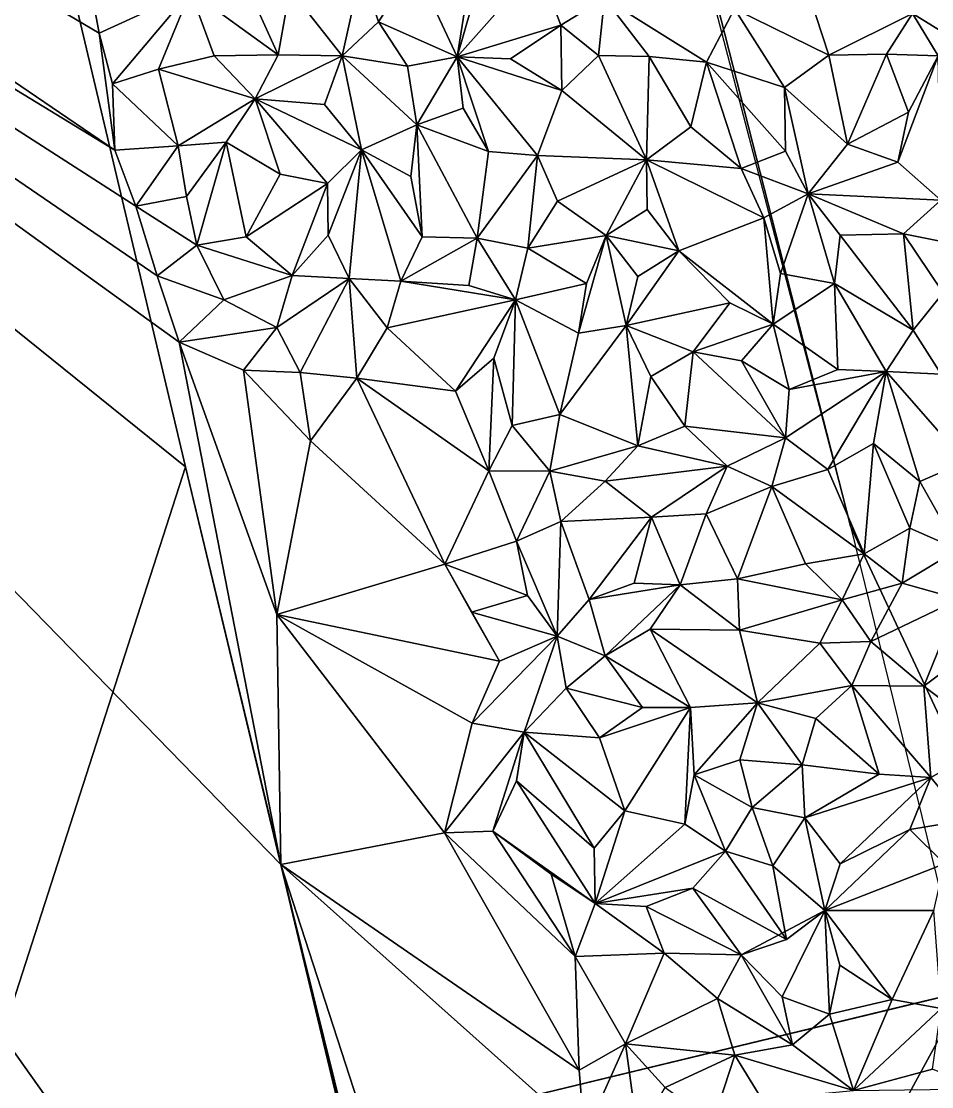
# Model space of a CAD drawing. Header units: metres. Extents: x -113 to 180, y -133 to 86.
# Drawn here: x -56.16 to -50.44, y -108.34 to -101.66 of the extents above; entities that cross this region are included whole.
import ezdxf

# ---------------------------------------------------------------- set-up
doc = ezdxf.new("R2010")
doc.units = ezdxf.units.M
for name, color, linetype, true_color in [('ASFALTO', 7, 'Continuous', 0x4a4b4e), ('EDIFICACION', 7, 'Continuous', 0xd9d4ca), ('TERRENO', 7, 'Continuous', 0x9a9179)]:
    doc.layers.add(name, color=color, linetype=linetype, true_color=true_color)

msp = doc.modelspace()

# ---------------------------------------------------------------- linework, layer by layer
at = {"layer": 'ASFALTO'}
for points in [[(-74.0979, -10.8561, 81.3415), (-53.1404, -66.9089, 80.2157), (-33.6043, -107.7545, 80.5869)], [(-62.5035, -30.9379, 80.492), (-74.0979, -10.8561, 81.3415), (-33.6043, -107.7545, 80.5869)], [(-65.2146, -13.3902, 80.6679), (-63.7816, -19.3873, 80.5999), (-33.6043, -107.7545, 80.5869)], [(-65.2146, -13.3902, 80.6679), (-33.6043, -107.7545, 80.5869), (-44.7201, -63.4721, 79.7034)], [(-63.7816, -19.3873, 80.5999), (-61.1285, -30.5843, 80.3979), (-33.6043, -107.7545, 80.5869)], [(-61.1286, -30.6037, 80.3979), (-61.1297, -30.6075, 80.3979), (-33.6043, -107.7545, 80.5869)], [(-61.1278, -30.5999, 80.3978), (-61.1286, -30.6037, 80.3979), (-33.6043, -107.7545, 80.5869)], [(-61.1285, -30.5843, 80.3979), (-61.1278, -30.5881, 80.3979), (-33.6043, -107.7545, 80.5869)], [(-61.1278, -30.5881, 80.3979), (-61.1274, -30.5921, 80.3978), (-33.6043, -107.7545, 80.5869)], [(-61.1274, -30.596, 80.3978), (-61.1278, -30.5999, 80.3978), (-33.6043, -107.7545, 80.5869)], [(-61.1274, -30.5921, 80.3978), (-61.1274, -30.596, 80.3978), (-33.6043, -107.7545, 80.5869)], [(-61.1577, -30.6328, 80.3996), (-62.4595, -30.9562, 80.4889), (-33.6043, -107.7545, 80.5869)], [(-61.154, -30.6316, 80.3994), (-61.1577, -30.6328, 80.3996), (-33.6043, -107.7545, 80.5869)], [(-61.1503, -30.6301, 80.3991), (-61.154, -30.6316, 80.3994), (-33.6043, -107.7545, 80.5869)], [(-61.1469, -30.6283, 80.3989), (-61.1503, -30.6301, 80.3991), (-33.6043, -107.7545, 80.5869)], [(-61.1436, -30.6261, 80.3987), (-61.1469, -30.6283, 80.3989), (-33.6043, -107.7545, 80.5869)], [(-61.1406, -30.6236, 80.3985), (-61.1436, -30.6261, 80.3987), (-33.6043, -107.7545, 80.5869)], [(-61.1378, -30.6209, 80.3984), (-61.1406, -30.6236, 80.3985), (-33.6043, -107.7545, 80.5869)], [(-61.1353, -30.6178, 80.3982), (-61.1378, -30.6209, 80.3984), (-33.6043, -107.7545, 80.5869)], [(-61.1331, -30.6146, 80.3981), (-61.1353, -30.6178, 80.3982), (-33.6043, -107.7545, 80.5869)], [(-61.1312, -30.6111, 80.398), (-61.1331, -30.6146, 80.3981), (-33.6043, -107.7545, 80.5869)], [(-61.1297, -30.6075, 80.3979), (-61.1312, -30.6111, 80.398), (-33.6043, -107.7545, 80.5869)], [(-62.5013, -30.9412, 80.4919), (-62.5035, -30.9379, 80.492), (-33.6043, -107.7545, 80.5869)], [(-62.4988, -30.9442, 80.4917), (-62.5013, -30.9412, 80.4919), (-33.6043, -107.7545, 80.5869)], [(-62.4961, -30.947, 80.4915), (-62.4988, -30.9442, 80.4917), (-33.6043, -107.7545, 80.5869)], [(-62.493, -30.9495, 80.4913), (-62.4961, -30.947, 80.4915), (-33.6043, -107.7545, 80.5869)], [(-62.4898, -30.9517, 80.491), (-62.493, -30.9495, 80.4913), (-33.6043, -107.7545, 80.5869)], [(-62.4863, -30.9535, 80.4908), (-62.4898, -30.9517, 80.491), (-33.6043, -107.7545, 80.5869)], [(-62.4827, -30.955, 80.4905), (-62.4863, -30.9535, 80.4908), (-33.6043, -107.7545, 80.5869)], [(-62.4789, -30.9562, 80.4902), (-62.4827, -30.955, 80.4905), (-33.6043, -107.7545, 80.5869)], [(-62.4751, -30.9569, 80.49), (-62.4789, -30.9562, 80.4902), (-33.6043, -107.7545, 80.5869)], [(-62.4712, -30.9573, 80.4897), (-62.4751, -30.9569, 80.49), (-33.6043, -107.7545, 80.5869)], [(-62.4673, -30.9573, 80.4894), (-62.4712, -30.9573, 80.4897), (-33.6043, -107.7545, 80.5869)], [(-62.4634, -30.957, 80.4891), (-62.4673, -30.9573, 80.4894), (-33.6043, -107.7545, 80.5869)], [(-62.4595, -30.9562, 80.4889), (-62.4634, -30.957, 80.4891), (-33.6043, -107.7545, 80.5869)], [(-53.1399, -66.9108, 80.2157), (-55.1858, -88.2589, 81.8466), (-40.7014, -125.6608, 80.5869)], [(-53.1404, -66.9089, 80.2157), (-53.1399, -66.9108, 80.2157), (-33.6043, -107.7545, 80.5869)], [(-53.1399, -66.9108, 80.2157), (-40.7014, -125.6608, 80.5869), (-33.6043, -107.7545, 80.5869)], [(-55.1858, -88.2589, 81.8466), (-52.2634, -99.8148, 80.6859), (-50.953, -104.8281, 80.551)], [(-55.1858, -88.2589, 81.8466), (-50.953, -104.8281, 80.551), (-39.3658, -129.6006, 80.5869)], [(-55.1858, -88.2589, 81.8466), (-39.3658, -129.6006, 80.5869), (-40.7014, -125.6608, 80.5869)], [(-50.953, -104.8281, 80.551), (-50.2362, -107.7466, 80.4851), (-39.3658, -129.6006, 80.5869)], [(-50.2362, -107.7466, 80.4851), (-54.5239, -108.7814, 80.7933), (-55.2552, -116.9332, 80.5869)], [(-50.2362, -107.7466, 80.4851), (-55.2552, -116.9332, 80.5869), (-39.3658, -129.6006, 80.5869)], [(-50.2362, -107.7466, 80.4851), (-50.5005, -107.8101, 80.5049), (-54.5239, -108.7814, 80.7933)]]:
    msp.add_3dface(points, dxfattribs=at)
at = {"layer": 'EDIFICACION'}
for points in [[(-55.1252, -104.4557, 87.8837), (-56.0031, -100.7557, 87.9525), (-63.7625, -97.5023, 87.5749)], [(-59.182, -117.0349, 87.5749), (-55.1252, -104.4557, 87.8837), (-63.7625, -97.5023, 87.5749)], [(-56.0031, -100.7557, 80.9525), (-55.1252, -104.4557, 80.8837), (-55.1252, -104.4557, 87.8837)], [(-56.0031, -100.7557, 80.9525), (-55.1252, -104.4557, 87.8837), (-56.0031, -100.7557, 87.9525)], [(-59.182, -117.0349, 87.5749), (-53.5615, -110.9832, 87.6554), (-55.1252, -104.4557, 87.8837)], [(-53.5615, -110.9832, 87.6554), (-54.0816, -108.7942, 87.7334), (-55.1252, -104.4557, 87.8837)], [(-55.1252, -104.4557, 80.8837), (-54.0816, -108.7942, 80.7334), (-54.0816, -108.7942, 87.7334)], [(-55.1252, -104.4557, 80.8837), (-54.0816, -108.7942, 87.7334), (-55.1252, -104.4557, 87.8837)]]:
    msp.add_3dface(points, dxfattribs=at)
at = {"layer": 'TERRENO'}
for points in [[(-55.569, -102.4707, 80.9226), (-63.1408, -97.3168, 81.8), (-63.7615, -97.4722, 81.8919)], [(-55.6685, -101.7365, 80.933), (-63.1408, -97.3168, 81.8), (-55.569, -102.4707, 80.9226)], [(-55.6685, -101.7365, 80.933), (-55.7336, -101.3871, 80.9296), (-63.1408, -97.3168, 81.8)], [(-53.1786, -112.3872, 80.6), (-63.7615, -97.4722, 81.8919), (-52.4451, -115.43, 80.501)], [(-53.1786, -112.3872, 80.6), (-54.5272, -106.951, 80.8), (-63.7615, -97.4722, 81.8919)], [(-54.5272, -106.951, 80.8), (-55.1649, -103.6732, 80.8935), (-63.7615, -97.4722, 81.8919)], [(-55.1649, -103.6732, 80.8935), (-55.3032, -103.2571, 80.8662), (-63.7615, -97.4722, 81.8919)], [(-55.3032, -103.2571, 80.8662), (-55.4384, -102.8221, 80.8905), (-63.7615, -97.4722, 81.8919)], [(-55.4384, -102.8221, 80.8905), (-55.569, -102.4707, 80.9226), (-63.7615, -97.4722, 81.8919)], [(-53.3526, -101.4491, 80.7534), (-53.4207, -101.8846, 80.7786), (-53.1969, -101.1043, 80.743)], [(-53.4207, -101.8846, 80.7786), (-52.9124, -101.3107, 80.709), (-53.1969, -101.1043, 80.743)], [(-55.0943, -101.4734, 80.8757), (-54.5441, -101.872, 80.8852), (-54.8156, -101.2721, 80.86)], [(-54.8156, -101.2721, 80.86), (-54.5441, -101.872, 80.8852), (-54.4714, -101.46, 80.8662)], [(-54.144, -101.8777, 80.8586), (-54.0244, -101.3379, 80.8333), (-54.4714, -101.46, 80.8662)], [(-54.0244, -101.3379, 80.8333), (-54.144, -101.8777, 80.8586), (-53.9153, -101.6639, 80.8345)], [(-54.0244, -101.3379, 80.8333), (-53.9153, -101.6639, 80.8345), (-53.6898, -101.3119, 80.8017)], [(-53.9153, -101.6639, 80.8345), (-53.4207, -101.8846, 80.7786), (-53.6898, -101.3119, 80.8017)], [(-53.4207, -101.8846, 80.7786), (-53.3526, -101.4491, 80.7534), (-53.6898, -101.3119, 80.8017)], [(-53.4207, -101.8846, 80.7786), (-52.7705, -101.6851, 80.7033), (-52.9124, -101.3107, 80.709)], [(-52.7705, -101.6851, 80.7033), (-52.4978, -101.5162, 80.6787), (-52.9124, -101.3107, 80.709)], [(-50.564, -101.6136, 80.5079), (-50.0887, -101.9045, 80.4779), (-50.1042, -101.337, 80.477)], [(-55.0943, -101.4734, 80.8757), (-55.7336, -101.3871, 80.9296), (-55.6685, -101.7365, 80.933)], [(-51.6803, -101.5838, 80.6158), (-51.0899, -101.874, 80.5543), (-51.2505, -101.3811, 80.5942)], [(-51.0899, -101.874, 80.5543), (-50.564, -101.6136, 80.5079), (-51.2505, -101.3811, 80.5942)], [(-55.5834, -102.0542, 80.9137), (-55.0943, -101.4734, 80.8757), (-55.6685, -101.7365, 80.933)], [(-55.0943, -101.4734, 80.8757), (-55.5834, -102.0542, 80.9137), (-55.2961, -101.9626, 80.8996)], [(-55.0943, -101.4734, 80.8757), (-55.2961, -101.9626, 80.8996), (-54.9453, -101.8786, 80.8798)], [(-54.5441, -101.872, 80.8852), (-55.0943, -101.4734, 80.8757), (-54.9453, -101.8786, 80.8798)], [(-54.5441, -101.872, 80.8852), (-54.144, -101.8777, 80.8586), (-54.4714, -101.46, 80.8662)], [(-52.4978, -101.5162, 80.6787), (-52.7705, -101.6851, 80.7033), (-52.5347, -101.8762, 80.6911)], [(-52.2173, -101.8832, 80.6649), (-52.4978, -101.5162, 80.6787), (-52.5347, -101.8762, 80.6911)], [(-51.8566, -101.9177, 80.6334), (-52.4978, -101.5162, 80.6787), (-52.2173, -101.8832, 80.6649)], [(-52.4978, -101.5162, 80.6787), (-51.8566, -101.9177, 80.6334), (-51.6803, -101.5838, 80.6158)], [(-51.6803, -101.5838, 80.6158), (-51.8566, -101.9177, 80.6334), (-51.3679, -102.0759, 80.5857)], [(-51.0899, -101.874, 80.5543), (-51.6803, -101.5838, 80.6158), (-51.3679, -102.0759, 80.5857)], [(-50.564, -101.6136, 80.5079), (-51.0899, -101.874, 80.5543), (-50.7266, -101.8678, 80.5262)], [(-50.4023, -101.8782, 80.4954), (-50.564, -101.6136, 80.5079), (-50.7266, -101.8678, 80.5262)], [(-50.4023, -101.8782, 80.4954), (-50.0887, -101.9045, 80.4779), (-50.564, -101.6136, 80.5079)], [(-53.9153, -101.6639, 80.8345), (-54.144, -101.8777, 80.8586), (-53.7322, -101.9426, 80.8118)], [(-53.4207, -101.8846, 80.7786), (-53.9153, -101.6639, 80.8345), (-53.7322, -101.9426, 80.8118)], [(-52.7705, -101.6851, 80.7033), (-53.4207, -101.8846, 80.7786), (-53.0871, -101.8969, 80.736)], [(-52.7653, -102.095, 80.7099), (-52.7705, -101.6851, 80.7033), (-53.0871, -101.8969, 80.736)], [(-52.7705, -101.6851, 80.7033), (-52.7653, -102.095, 80.7099), (-52.5347, -101.8762, 80.6911)], [(-55.5834, -102.0542, 80.9137), (-55.6685, -101.7365, 80.933), (-55.569, -102.4707, 80.9226)], [(-55.2961, -101.9626, 80.8996), (-54.6883, -102.1487, 80.8732), (-54.9453, -101.8786, 80.8798)], [(-54.6883, -102.1487, 80.8732), (-54.5441, -101.872, 80.8852), (-54.9453, -101.8786, 80.8798)], [(-54.6883, -102.1487, 80.8732), (-54.144, -101.8777, 80.8586), (-54.5441, -101.872, 80.8852)], [(-54.144, -101.8777, 80.8586), (-54.6883, -102.1487, 80.8732), (-54.2532, -102.1839, 80.8676)], [(-54.144, -101.8777, 80.8586), (-54.2532, -102.1839, 80.8676), (-54.0225, -102.4669, 80.835)], [(-54.144, -101.8777, 80.8586), (-53.6735, -102.311, 80.8044), (-53.7322, -101.9426, 80.8118)], [(-54.144, -101.8777, 80.8586), (-54.0225, -102.4669, 80.835), (-53.6735, -102.311, 80.8044)], [(-53.6735, -102.311, 80.8044), (-53.4207, -101.8846, 80.7786), (-53.7322, -101.9426, 80.8118)], [(-53.3833, -102.207, 80.7809), (-53.4207, -101.8846, 80.7786), (-53.6735, -102.311, 80.8044)], [(-53.4207, -101.8846, 80.7786), (-52.7653, -102.095, 80.7099), (-53.0871, -101.8969, 80.736)], [(-52.9167, -102.5024, 80.7152), (-53.4207, -101.8846, 80.7786), (-53.2243, -102.4785, 80.7645)], [(-53.4207, -101.8846, 80.7786), (-52.9167, -102.5024, 80.7152), (-52.7653, -102.095, 80.7099)], [(-53.4207, -101.8846, 80.7786), (-53.3833, -102.207, 80.7809), (-53.2243, -102.4785, 80.7645)], [(-52.7653, -102.095, 80.7099), (-52.2323, -102.5298, 80.6709), (-52.5347, -101.8762, 80.6911)], [(-52.2323, -102.5298, 80.6709), (-52.2173, -101.8832, 80.6649), (-52.5347, -101.8762, 80.6911)], [(-52.2173, -101.8832, 80.6649), (-52.2323, -102.5298, 80.6709), (-51.9541, -102.3228, 80.6525)], [(-51.8566, -101.9177, 80.6334), (-52.2173, -101.8832, 80.6649), (-51.9541, -102.3228, 80.6525)], [(-50.9726, -102.4316, 80.5469), (-51.0899, -101.874, 80.5543), (-51.3679, -102.0759, 80.5857)], [(-51.0899, -101.874, 80.5543), (-50.9726, -102.4316, 80.5469), (-50.7266, -101.8678, 80.5262)], [(-50.9726, -102.4316, 80.5469), (-50.5891, -102.2312, 80.5158), (-50.7266, -101.8678, 80.5262)], [(-50.5891, -102.2312, 80.5158), (-50.4023, -101.8782, 80.4954), (-50.7266, -101.8678, 80.5262)], [(-50.6566, -102.5461, 80.52), (-50.4023, -101.8782, 80.4954), (-50.5891, -102.2312, 80.5158)], [(-50.4023, -101.8782, 80.4954), (-50.6566, -102.5461, 80.52), (-50.3865, -102.7837, 80.4929)], [(-55.2961, -101.9626, 80.8996), (-55.5834, -102.0542, 80.9137), (-55.1725, -102.4417, 80.8867)], [(-54.6883, -102.1487, 80.8732), (-55.2961, -101.9626, 80.8996), (-55.1725, -102.4417, 80.8867)], [(-51.6398, -102.5856, 80.6129), (-51.8566, -101.9177, 80.6334), (-51.9541, -102.3228, 80.6525)], [(-51.8566, -101.9177, 80.6334), (-51.3616, -102.4753, 80.5857), (-51.3679, -102.0759, 80.5857)], [(-51.3616, -102.4753, 80.5857), (-51.8566, -101.9177, 80.6334), (-51.6398, -102.5856, 80.6129)], [(-55.1725, -102.4417, 80.8867), (-55.5834, -102.0542, 80.9137), (-55.569, -102.4707, 80.9226)], [(-52.9167, -102.5024, 80.7152), (-52.2323, -102.5298, 80.6709), (-52.7653, -102.095, 80.7099)], [(-51.2196, -102.7436, 80.5772), (-50.9726, -102.4316, 80.5469), (-51.3679, -102.0759, 80.5857)], [(-51.3616, -102.4753, 80.5857), (-51.2196, -102.7436, 80.5772), (-51.3679, -102.0759, 80.5857)], [(-54.8706, -102.419, 80.8713), (-54.6883, -102.1487, 80.8732), (-55.1725, -102.4417, 80.8867)], [(-54.6883, -102.1487, 80.8732), (-54.8706, -102.419, 80.8713), (-54.5329, -102.6211, 80.8601)], [(-54.2355, -102.6798, 80.8422), (-54.6883, -102.1487, 80.8732), (-54.5329, -102.6211, 80.8601)], [(-54.2532, -102.1839, 80.8676), (-54.6883, -102.1487, 80.8732), (-54.0225, -102.4669, 80.835)], [(-54.0225, -102.4669, 80.835), (-54.6883, -102.1487, 80.8732), (-54.2355, -102.6798, 80.8422)], [(-53.3833, -102.207, 80.7809), (-53.6735, -102.311, 80.8044), (-53.2243, -102.4785, 80.7645)], [(-50.9726, -102.4316, 80.5469), (-50.6566, -102.5461, 80.52), (-50.5891, -102.2312, 80.5158)], [(-53.6735, -102.311, 80.8044), (-54.0225, -102.4669, 80.835), (-53.7112, -102.6358, 80.8141)], [(-53.6735, -102.311, 80.8044), (-53.7112, -102.6358, 80.8141), (-53.6405, -103.0136, 80.8066)], [(-53.6735, -102.311, 80.8044), (-53.2953, -103.0209, 80.7642), (-53.2243, -102.4785, 80.7645)], [(-53.2953, -103.0209, 80.7642), (-53.6735, -102.311, 80.8044), (-53.6405, -103.0136, 80.8066)], [(-52.2323, -102.5298, 80.6709), (-51.6398, -102.5856, 80.6129), (-51.9541, -102.3228, 80.6525)], [(-54.8706, -102.419, 80.8713), (-55.1725, -102.4417, 80.8867), (-55.119, -102.7605, 80.8878)], [(-54.8706, -102.419, 80.8713), (-55.119, -102.7605, 80.8878), (-55.0558, -103.0666, 80.8775)], [(-54.7456, -103.0128, 80.8633), (-54.8706, -102.419, 80.8713), (-55.0558, -103.0666, 80.8775)], [(-54.5329, -102.6211, 80.8601), (-54.8706, -102.419, 80.8713), (-54.7456, -103.0128, 80.8633)], [(-50.9726, -102.4316, 80.5469), (-51.2196, -102.7436, 80.5772), (-50.6566, -102.5461, 80.52)], [(-55.4384, -102.8221, 80.8905), (-55.1725, -102.4417, 80.8867), (-55.569, -102.4707, 80.9226)], [(-55.1725, -102.4417, 80.8867), (-55.4384, -102.8221, 80.8905), (-55.119, -102.7605, 80.8878)], [(-54.0225, -102.4669, 80.835), (-54.2355, -102.6798, 80.8422), (-54.2309, -103.0031, 80.8362)], [(-54.0989, -103.2748, 80.8293), (-54.0225, -102.4669, 80.835), (-54.2309, -103.0031, 80.8362)], [(-54.0225, -102.4669, 80.835), (-54.0989, -103.2748, 80.8293), (-53.7749, -103.2925, 80.8144)], [(-53.7112, -102.6358, 80.8141), (-54.0225, -102.4669, 80.835), (-53.6405, -103.0136, 80.8066)], [(-54.0225, -102.4669, 80.835), (-53.7749, -103.2925, 80.8144), (-53.6405, -103.0136, 80.8066)], [(-53.2953, -103.0209, 80.7642), (-52.9167, -102.5024, 80.7152), (-53.2243, -102.4785, 80.7645)], [(-52.9167, -102.5024, 80.7152), (-53.2953, -103.0209, 80.7642), (-52.9788, -103.0855, 80.7287)], [(-52.9167, -102.5024, 80.7152), (-52.9788, -103.0855, 80.7287), (-52.7923, -102.7896, 80.7016)], [(-52.2323, -102.5298, 80.6709), (-52.9167, -102.5024, 80.7152), (-52.7923, -102.7896, 80.7016)], [(-51.2196, -102.7436, 80.5772), (-51.3616, -102.4753, 80.5857), (-51.6398, -102.5856, 80.6129)], [(-52.4858, -103.0052, 80.6784), (-52.2323, -102.5298, 80.6709), (-52.7923, -102.7896, 80.7016)], [(-52.2323, -102.5298, 80.6709), (-52.4858, -103.0052, 80.6784), (-52.2297, -102.8418, 80.6627)], [(-52.2323, -102.5298, 80.6709), (-52.0299, -103.1004, 80.6458), (-51.497, -102.8945, 80.6021)], [(-52.0299, -103.1004, 80.6458), (-52.2323, -102.5298, 80.6709), (-52.2297, -102.8418, 80.6627)], [(-51.6398, -102.5856, 80.6129), (-52.2323, -102.5298, 80.6709), (-51.497, -102.8945, 80.6021)], [(-50.6566, -102.5461, 80.52), (-51.2196, -102.7436, 80.5772), (-50.3865, -102.7837, 80.4929)], [(-54.2355, -102.6798, 80.8422), (-54.5329, -102.6211, 80.8601), (-54.7456, -103.0128, 80.8633)], [(-51.2196, -102.7436, 80.5772), (-51.6398, -102.5856, 80.6129), (-51.497, -102.8945, 80.6021)], [(-54.4561, -103.256, 80.8557), (-54.2355, -102.6798, 80.8422), (-54.7456, -103.0128, 80.8633)], [(-54.2355, -102.6798, 80.8422), (-54.4561, -103.256, 80.8557), (-54.2309, -103.0031, 80.8362)], [(-55.119, -102.7605, 80.8878), (-55.4384, -102.8221, 80.8905), (-55.0558, -103.0666, 80.8775)], [(-51.3926, -103.2438, 80.5925), (-51.2196, -102.7436, 80.5772), (-51.497, -102.8945, 80.6021)], [(-51.2196, -102.7436, 80.5772), (-51.3926, -103.2438, 80.5925), (-51.053, -103.3051, 80.5546)], [(-51.2196, -102.7436, 80.5772), (-51.053, -103.3051, 80.5546), (-51.0173, -103.0035, 80.5551)], [(-50.6205, -102.994, 80.516), (-51.2196, -102.7436, 80.5772), (-51.0173, -103.0035, 80.5551)], [(-51.2196, -102.7436, 80.5772), (-50.6205, -102.994, 80.516), (-50.3865, -102.7837, 80.4929)], [(-55.4384, -102.8221, 80.8905), (-55.3032, -103.2571, 80.8662), (-55.0558, -103.0666, 80.8775)], [(-52.9788, -103.0855, 80.7287), (-52.4858, -103.0052, 80.6784), (-52.7923, -102.7896, 80.7016)], [(-52.4858, -103.0052, 80.6784), (-52.0299, -103.1004, 80.6458), (-52.2297, -102.8418, 80.6627)], [(-50.3865, -102.7837, 80.4929), (-50.6205, -102.994, 80.516), (-50.2642, -103.0664, 80.4817)], [(-52.0299, -103.1004, 80.6458), (-51.4391, -103.5616, 80.5947), (-51.497, -102.8945, 80.6021)], [(-51.4391, -103.5616, 80.5947), (-51.3926, -103.2438, 80.5925), (-51.497, -102.8945, 80.6021)], [(-54.4561, -103.256, 80.8557), (-54.7456, -103.0128, 80.8633), (-55.0558, -103.0666, 80.8775)], [(-54.4561, -103.256, 80.8557), (-54.0989, -103.2748, 80.8293), (-54.2309, -103.0031, 80.8362)], [(-53.7749, -103.2925, 80.8144), (-53.2953, -103.0209, 80.7642), (-53.6405, -103.0136, 80.8066)], [(-53.2953, -103.0209, 80.7642), (-53.7749, -103.2925, 80.8144), (-53.3492, -103.3188, 80.7619)], [(-53.0559, -103.4076, 80.7257), (-53.2953, -103.0209, 80.7642), (-53.3492, -103.3188, 80.7619)], [(-53.2953, -103.0209, 80.7642), (-53.0559, -103.4076, 80.7257), (-52.9788, -103.0855, 80.7287)], [(-52.6089, -103.3063, 80.6856), (-52.4858, -103.0052, 80.6784), (-52.9788, -103.0855, 80.7287)], [(-52.4858, -103.0052, 80.6784), (-52.6089, -103.3063, 80.6856), (-52.6593, -103.6176, 80.6845)], [(-52.3616, -103.5699, 80.6707), (-52.4858, -103.0052, 80.6784), (-52.6593, -103.6176, 80.6845)], [(-52.0299, -103.1004, 80.6458), (-52.4858, -103.0052, 80.6784), (-52.2875, -103.2612, 80.6617)], [(-52.4858, -103.0052, 80.6784), (-52.3616, -103.5699, 80.6707), (-52.2875, -103.2612, 80.6617)], [(-51.053, -103.3051, 80.5546), (-50.5605, -103.599, 80.5091), (-51.0173, -103.0035, 80.5551)], [(-50.5605, -103.599, 80.5091), (-50.6205, -102.994, 80.516), (-51.0173, -103.0035, 80.5551)], [(-50.6205, -102.994, 80.516), (-50.3724, -103.3643, 80.4966), (-50.2642, -103.0664, 80.4817)], [(-50.6205, -102.994, 80.516), (-50.5605, -103.599, 80.5091), (-50.3724, -103.3643, 80.4966)], [(-55.3032, -103.2571, 80.8662), (-54.8847, -103.4082, 80.8586), (-55.0558, -103.0666, 80.8775)], [(-54.8847, -103.4082, 80.8586), (-54.4561, -103.256, 80.8557), (-55.0558, -103.0666, 80.8775)], [(-53.0559, -103.4076, 80.7257), (-52.6089, -103.3063, 80.6856), (-52.9788, -103.0855, 80.7287)], [(-52.3616, -103.5699, 80.6707), (-52.0299, -103.1004, 80.6458), (-52.2875, -103.2612, 80.6617)], [(-52.0299, -103.1004, 80.6458), (-52.3616, -103.5699, 80.6707), (-51.7108, -103.4268, 80.6182)], [(-51.4391, -103.5616, 80.5947), (-52.0299, -103.1004, 80.6458), (-51.7108, -103.4268, 80.6182)], [(-54.8847, -103.4082, 80.8586), (-55.3032, -103.2571, 80.8662), (-55.1649, -103.6732, 80.8935)], [(-54.5524, -103.5818, 80.8169), (-54.4561, -103.256, 80.8557), (-54.8847, -103.4082, 80.8586)], [(-54.0989, -103.2748, 80.8293), (-54.4561, -103.256, 80.8557), (-54.5524, -103.5818, 80.8169)], [(-54.4073, -103.865, 80.8), (-54.0989, -103.2748, 80.8293), (-54.5524, -103.5818, 80.8169)], [(-54.0989, -103.2748, 80.8293), (-54.4073, -103.865, 80.8), (-54.0504, -103.8991, 80.7711)], [(-53.8615, -103.5832, 80.8027), (-54.0989, -103.2748, 80.8293), (-54.0504, -103.8991, 80.7711)], [(-54.0989, -103.2748, 80.8293), (-53.8615, -103.5832, 80.8027), (-53.7749, -103.2925, 80.8144)], [(-53.8615, -103.5832, 80.8027), (-53.0559, -103.4076, 80.7257), (-53.7749, -103.2925, 80.8144)], [(-53.7749, -103.2925, 80.8144), (-53.0559, -103.4076, 80.7257), (-53.3492, -103.3188, 80.7619)], [(-52.6089, -103.3063, 80.6856), (-53.0559, -103.4076, 80.7257), (-52.6593, -103.6176, 80.6845)], [(-51.3926, -103.2438, 80.5925), (-51.4391, -103.5616, 80.5947), (-51.053, -103.3051, 80.5546)], [(-51.4391, -103.5616, 80.5947), (-51.0319, -103.8463, 80.5533), (-51.053, -103.3051, 80.5546)], [(-50.7294, -103.858, 80.5234), (-50.5605, -103.599, 80.5091), (-51.053, -103.3051, 80.5546)], [(-51.0319, -103.8463, 80.5533), (-50.7294, -103.858, 80.5234), (-51.053, -103.3051, 80.5546)], [(-50.5605, -103.599, 80.5091), (-50.3842, -103.875, 80.4947), (-50.3724, -103.3643, 80.4966)], [(-54.5524, -103.5818, 80.8169), (-54.8847, -103.4082, 80.8586), (-55.1649, -103.6732, 80.8935)], [(-53.0559, -103.4076, 80.7257), (-53.8615, -103.5832, 80.8027), (-53.4319, -103.9822, 80.7332)], [(-53.1921, -103.7741, 80.7291), (-53.0559, -103.4076, 80.7257), (-53.4319, -103.9822, 80.7332)], [(-53.0559, -103.4076, 80.7257), (-53.1921, -103.7741, 80.7291), (-53.0755, -104.1966, 80.7057)], [(-53.0559, -103.4076, 80.7257), (-53.0755, -104.1966, 80.7057), (-52.7762, -104.127, 80.6957)], [(-52.6593, -103.6176, 80.6845), (-53.0559, -103.4076, 80.7257), (-52.7762, -104.127, 80.6957)], [(-52.3616, -103.5699, 80.6707), (-51.9415, -103.7338, 80.6333), (-51.7108, -103.4268, 80.6182)], [(-51.9415, -103.7338, 80.6333), (-51.4391, -103.5616, 80.5947), (-51.7108, -103.4268, 80.6182)], [(-52.3616, -103.5699, 80.6707), (-52.6593, -103.6176, 80.6845), (-52.7762, -104.127, 80.6957)], [(-52.3616, -103.5699, 80.6707), (-52.7762, -104.127, 80.6957), (-52.2875, -104.325, 80.6432)], [(-52.3616, -103.5699, 80.6707), (-52.2064, -103.8898, 80.6538), (-51.9415, -103.7338, 80.6333)], [(-52.2064, -103.8898, 80.6538), (-52.3616, -103.5699, 80.6707), (-52.2875, -104.325, 80.6432)], [(-51.638, -103.7918, 80.6076), (-51.4391, -103.5616, 80.5947), (-51.9415, -103.7338, 80.6333)], [(-51.4391, -103.5616, 80.5947), (-51.638, -103.7918, 80.6076), (-51.3378, -103.9703, 80.5795)], [(-51.0319, -103.8463, 80.5533), (-51.4391, -103.5616, 80.5947), (-51.3378, -103.9703, 80.5795)], [(-54.7616, -103.8496, 80.8305), (-54.5524, -103.5818, 80.8169), (-55.1649, -103.6732, 80.8935)], [(-54.4073, -103.865, 80.8), (-54.5524, -103.5818, 80.8169), (-54.7616, -103.8496, 80.8305)], [(-53.8615, -103.5832, 80.8027), (-54.0504, -103.8991, 80.7711), (-53.4319, -103.9822, 80.7332)], [(-50.5605, -103.599, 80.5091), (-50.7294, -103.858, 80.5234), (-50.3842, -103.875, 80.4947)], [(-54.5523, -105.3813, 80.8), (-55.1649, -103.6732, 80.8935), (-54.5272, -106.951, 80.8)], [(-54.5523, -105.3813, 80.8), (-54.7616, -103.8496, 80.8305), (-55.1649, -103.6732, 80.8935)], [(-53.1921, -103.7741, 80.7291), (-53.4319, -103.9822, 80.7332), (-53.2237, -104.4812, 80.6989)], [(-53.0755, -104.1966, 80.7057), (-53.1921, -103.7741, 80.7291), (-53.2237, -104.4812, 80.6989)], [(-51.9415, -103.7338, 80.6333), (-52.2064, -103.8898, 80.6538), (-51.9937, -104.2007, 80.6293)], [(-51.3611, -104.2733, 80.5775), (-51.9415, -103.7338, 80.6333), (-51.9937, -104.2007, 80.6293)], [(-51.3611, -104.2733, 80.5775), (-51.638, -103.7918, 80.6076), (-51.9415, -103.7338, 80.6333)], [(-51.638, -103.7918, 80.6076), (-51.3611, -104.2733, 80.5775), (-51.3378, -103.9703, 80.5795)], [(-54.4073, -103.865, 80.8), (-54.7616, -103.8496, 80.8305), (-54.3413, -104.2935, 80.7666)], [(-54.3413, -104.2935, 80.7666), (-54.7616, -103.8496, 80.8305), (-54.5523, -105.3813, 80.8)], [(-54.0504, -103.8991, 80.7711), (-54.4073, -103.865, 80.8), (-54.3413, -104.2935, 80.7666)], [(-54.0504, -103.8991, 80.7711), (-54.3413, -104.2935, 80.7666), (-53.4993, -105.0658, 80.6897)], [(-54.0504, -103.8991, 80.7711), (-53.4993, -105.0658, 80.6897), (-53.2237, -104.4812, 80.6989)], [(-53.4319, -103.9822, 80.7332), (-54.0504, -103.8991, 80.7711), (-53.2237, -104.4812, 80.6989)], [(-51.9937, -104.2007, 80.6293), (-52.2064, -103.8898, 80.6538), (-52.2875, -104.325, 80.6432)], [(-50.7294, -103.858, 80.5234), (-51.3611, -104.2733, 80.5775), (-51.0956, -104.4738, 80.5526)], [(-51.3611, -104.2733, 80.5775), (-50.7294, -103.858, 80.5234), (-51.3378, -103.9703, 80.5795)], [(-50.7294, -103.858, 80.5234), (-51.0319, -103.8463, 80.5533), (-51.3378, -103.9703, 80.5795)], [(-50.8096, -104.3089, 80.5342), (-50.7294, -103.858, 80.5234), (-51.0956, -104.4738, 80.5526)], [(-50.7294, -103.858, 80.5234), (-50.8096, -104.3089, 80.5342), (-50.518, -104.5472, 80.5065)], [(-50.3842, -103.875, 80.4947), (-50.7294, -103.858, 80.5234), (-50.233, -104.424, 80.4888)], [(-50.7294, -103.858, 80.5234), (-50.518, -104.5472, 80.5065), (-50.233, -104.424, 80.4888)], [(-53.0755, -104.1966, 80.7057), (-52.8401, -104.4829, 80.6772), (-52.7762, -104.127, 80.6957)], [(-52.7762, -104.127, 80.6957), (-52.8401, -104.4829, 80.6772), (-52.2875, -104.325, 80.6432)], [(-52.8401, -104.4829, 80.6772), (-53.0755, -104.1966, 80.7057), (-53.2237, -104.4812, 80.6989)], [(-51.7269, -104.4511, 80.6016), (-51.9937, -104.2007, 80.6293), (-52.2875, -104.325, 80.6432)], [(-51.7269, -104.4511, 80.6016), (-51.3611, -104.2733, 80.5775), (-51.9937, -104.2007, 80.6293)], [(-53.4993, -105.0658, 80.6897), (-54.3413, -104.2935, 80.7666), (-54.5523, -105.3813, 80.8)], [(-51.4467, -104.5794, 80.5735), (-51.3611, -104.2733, 80.5775), (-51.7269, -104.4511, 80.6016)], [(-51.3611, -104.2733, 80.5775), (-51.4467, -104.5794, 80.5735), (-51.0956, -104.4738, 80.5526)], [(-50.8096, -104.3089, 80.5342), (-51.0956, -104.4738, 80.5526), (-50.8669, -105.0023, 80.5313)], [(-50.8096, -104.3089, 80.5342), (-50.8669, -105.0023, 80.5313), (-50.5806, -104.841, 80.5112)], [(-50.518, -104.5472, 80.5065), (-50.8096, -104.3089, 80.5342), (-50.5806, -104.841, 80.5112)], [(-52.8401, -104.4829, 80.6772), (-52.4926, -104.5451, 80.6572), (-52.2875, -104.325, 80.6432)], [(-52.4926, -104.5451, 80.6572), (-51.7269, -104.4511, 80.6016), (-52.2875, -104.325, 80.6432)], [(-50.518, -104.5472, 80.5065), (-50.2775, -104.9753, 80.4912), (-50.233, -104.424, 80.4888)], [(-53.4993, -105.0658, 80.6897), (-53.0485, -104.9216, 80.6769), (-53.2237, -104.4812, 80.6989)], [(-53.0485, -104.9216, 80.6769), (-52.8401, -104.4829, 80.6772), (-53.2237, -104.4812, 80.6989)], [(-52.8401, -104.4829, 80.6772), (-53.0485, -104.9216, 80.6769), (-52.7716, -104.7984, 80.6666)], [(-52.4926, -104.5451, 80.6572), (-52.8401, -104.4829, 80.6772), (-52.7716, -104.7984, 80.6666)], [(-52.2011, -104.7722, 80.621), (-51.7269, -104.4511, 80.6016), (-52.4926, -104.5451, 80.6572)], [(-51.7269, -104.4511, 80.6016), (-52.2011, -104.7722, 80.621), (-51.8586, -104.7519, 80.5994)], [(-51.4467, -104.5794, 80.5735), (-51.7269, -104.4511, 80.6016), (-51.8586, -104.7519, 80.5994)], [(-51.0956, -104.4738, 80.5526), (-51.4467, -104.5794, 80.5735), (-50.8669, -105.0023, 80.5313)], [(-52.2011, -104.7722, 80.621), (-52.4926, -104.5451, 80.6572), (-52.7716, -104.7984, 80.6666)], [(-51.662, -105.1595, 80.5771), (-51.4467, -104.5794, 80.5735), (-51.8586, -104.7519, 80.5994)], [(-51.4467, -104.5794, 80.5735), (-51.662, -105.1595, 80.5771), (-51.2351, -105.0642, 80.5509)], [(-50.8669, -105.0023, 80.5313), (-51.4467, -104.5794, 80.5735), (-51.2351, -105.0642, 80.5509)], [(-50.2775, -104.9753, 80.4912), (-50.518, -104.5472, 80.5065), (-50.5806, -104.841, 80.5112)], [(-52.5927, -105.2876, 80.6484), (-52.2011, -104.7722, 80.621), (-52.7716, -104.7984, 80.6666)], [(-52.311, -105.1855, 80.6261), (-52.2011, -104.7722, 80.621), (-52.5927, -105.2876, 80.6484)], [(-52.0214, -105.1956, 80.6), (-52.2011, -104.7722, 80.621), (-52.311, -105.1855, 80.6261)], [(-52.2011, -104.7722, 80.621), (-52.0214, -105.1956, 80.6), (-51.8586, -104.7519, 80.5994)], [(-52.0214, -105.1956, 80.6), (-51.662, -105.1595, 80.5771), (-51.8586, -104.7519, 80.5994)], [(-53.0485, -104.9216, 80.6769), (-52.7932, -105.5185, 80.6584), (-52.7716, -104.7984, 80.6666)], [(-52.7932, -105.5185, 80.6584), (-52.5927, -105.2876, 80.6484), (-52.7716, -104.7984, 80.6666)], [(-50.5806, -104.841, 80.5112), (-50.8669, -105.0023, 80.5313), (-50.6281, -105.1861, 80.5113)], [(-50.2775, -104.9753, 80.4912), (-50.5806, -104.841, 80.5112), (-50.6281, -105.1861, 80.5113)], [(-52.9811, -105.2633, 80.6674), (-53.0485, -104.9216, 80.6769), (-53.4993, -105.0658, 80.6897)], [(-52.9811, -105.2633, 80.6674), (-52.7932, -105.5185, 80.6584), (-53.0485, -104.9216, 80.6769)], [(-50.2723, -105.2865, 80.4879), (-50.2775, -104.9753, 80.4912), (-50.6281, -105.1861, 80.5113)], [(-51.0047, -105.2894, 80.5383), (-50.8669, -105.0023, 80.5313), (-51.2351, -105.0642, 80.5509)], [(-50.8669, -105.0023, 80.5313), (-51.0047, -105.2894, 80.5383), (-50.6281, -105.1861, 80.5113)], [(-53.1554, -105.675, 80.6652), (-53.4993, -105.0658, 80.6897), (-54.5523, -105.3813, 80.8)], [(-52.9811, -105.2633, 80.6674), (-53.4993, -105.0658, 80.6897), (-53.3305, -105.3681, 80.6779)], [(-53.4993, -105.0658, 80.6897), (-53.1554, -105.675, 80.6652), (-53.3305, -105.3681, 80.6779)], [(-51.662, -105.1595, 80.5771), (-51.0047, -105.2894, 80.5383), (-51.2351, -105.0642, 80.5509)], [(-51.662, -105.1595, 80.5771), (-52.0214, -105.1956, 80.6), (-51.6503, -105.4814, 80.5771)], [(-51.0047, -105.2894, 80.5383), (-51.662, -105.1595, 80.5771), (-51.6503, -105.4814, 80.5771)], [(-52.0214, -105.1956, 80.6), (-52.311, -105.1855, 80.6261), (-52.5927, -105.2876, 80.6484)], [(-52.4937, -105.6414, 80.6398), (-52.0214, -105.1956, 80.6), (-52.5927, -105.2876, 80.6484)], [(-52.0214, -105.1956, 80.6), (-52.4937, -105.6414, 80.6398), (-52.2102, -105.4742, 80.6195)], [(-51.6503, -105.4814, 80.5771), (-52.0214, -105.1956, 80.6), (-52.2102, -105.4742, 80.6195)], [(-51.0047, -105.2894, 80.5383), (-50.8247, -105.5526, 80.5269), (-50.6281, -105.1861, 80.5113)], [(-50.8247, -105.5526, 80.5269), (-50.2723, -105.2865, 80.4879), (-50.6281, -105.1861, 80.5113)], [(-52.7932, -105.5185, 80.6584), (-52.9811, -105.2633, 80.6674), (-53.3305, -105.3681, 80.6779)], [(-52.7932, -105.5185, 80.6584), (-52.4937, -105.6414, 80.6398), (-52.5927, -105.2876, 80.6484)], [(-51.145, -105.5627, 80.5494), (-51.0047, -105.2894, 80.5383), (-51.6503, -105.4814, 80.5771)], [(-50.8247, -105.5526, 80.5269), (-51.0047, -105.2894, 80.5383), (-51.145, -105.5627, 80.5494)], [(-50.2723, -105.2865, 80.4879), (-50.8247, -105.5526, 80.5269), (-50.4936, -105.8311, 80.4959)], [(-50.2397, -105.6411, 80.4827), (-50.2723, -105.2865, 80.4879), (-50.4936, -105.8311, 80.4959)], [(-54.5523, -105.3813, 80.8), (-53.5, -106.7511, 80.66), (-53.3273, -106.0642, 80.6482)], [(-53.5, -106.7511, 80.66), (-54.5523, -105.3813, 80.8), (-54.5272, -106.951, 80.8)], [(-53.1554, -105.675, 80.6652), (-54.5523, -105.3813, 80.8), (-53.3273, -106.0642, 80.6482)], [(-53.1554, -105.675, 80.6652), (-52.7932, -105.5185, 80.6584), (-53.3305, -105.3681, 80.6779)], [(-52.4937, -105.6414, 80.6398), (-51.9568, -105.9651, 80.5988), (-52.2102, -105.4742, 80.6195)], [(-51.9568, -105.9651, 80.5988), (-51.5367, -105.9364, 80.6), (-52.2102, -105.4742, 80.6195)], [(-51.5367, -105.9364, 80.6), (-51.6503, -105.4814, 80.5771), (-52.2102, -105.4742, 80.6195)], [(-51.5367, -105.9364, 80.6), (-51.145, -105.5627, 80.5494), (-51.6503, -105.4814, 80.5771)], [(-53.0011, -106.1213, 80.6381), (-52.7932, -105.5185, 80.6584), (-53.3273, -106.0642, 80.6482)], [(-52.7932, -105.5185, 80.6584), (-53.1554, -105.675, 80.6652), (-53.3273, -106.0642, 80.6482)], [(-52.7367, -105.8452, 80.649), (-52.7932, -105.5185, 80.6584), (-53.0011, -106.1213, 80.6381)], [(-52.7932, -105.5185, 80.6584), (-52.7367, -105.8452, 80.649), (-52.4937, -105.6414, 80.6398)], [(-51.5367, -105.9364, 80.6), (-50.9452, -105.8282, 80.5331), (-51.145, -105.5627, 80.5494)], [(-50.9452, -105.8282, 80.5331), (-50.8247, -105.5526, 80.5269), (-51.145, -105.5627, 80.5494)], [(-50.8247, -105.5526, 80.5269), (-50.9452, -105.8282, 80.5331), (-50.4936, -105.8311, 80.4959)], [(-52.4937, -105.6414, 80.6398), (-52.7367, -105.8452, 80.649), (-52.2586, -105.9656, 80.6251)], [(-51.9568, -105.9651, 80.5988), (-52.4937, -105.6414, 80.6398), (-52.2586, -105.9656, 80.6251)], [(-50.0404, -106.1742, 80.4598), (-50.2397, -105.6411, 80.4827), (-50.4936, -105.8311, 80.4959)], [(-52.7367, -105.8452, 80.649), (-53.0011, -106.1213, 80.6381), (-52.5292, -106.1561, 80.6362)], [(-52.7367, -105.8452, 80.649), (-52.5292, -106.1561, 80.6362), (-52.2586, -105.9656, 80.6251)], [(-50.9452, -105.8282, 80.5331), (-51.5367, -105.9364, 80.6), (-51.1711, -106.0352, 80.5539)], [(-50.9452, -105.8282, 80.5331), (-51.1711, -106.0352, 80.5539), (-50.7743, -106.3843, 80.5131)], [(-50.9452, -105.8282, 80.5331), (-50.4485, -106.4054, 80.4868), (-50.4936, -105.8311, 80.4959)], [(-50.4485, -106.4054, 80.4868), (-50.9452, -105.8282, 80.5331), (-50.7743, -106.3843, 80.5131)], [(-50.4485, -106.4054, 80.4868), (-50.0404, -106.1742, 80.4598), (-50.4936, -105.8311, 80.4959)], [(-51.9568, -105.9651, 80.5988), (-52.5292, -106.1561, 80.6362), (-52.3686, -106.6134, 80.6292)], [(-52.5292, -106.1561, 80.6362), (-51.9568, -105.9651, 80.5988), (-52.2586, -105.9656, 80.6251)], [(-51.9921, -106.6982, 80.6011), (-51.9568, -105.9651, 80.5988), (-52.3686, -106.6134, 80.6292)], [(-51.9341, -106.3889, 80.599), (-51.9568, -105.9651, 80.5988), (-51.9921, -106.6982, 80.6011)], [(-51.5367, -105.9364, 80.6), (-51.9568, -105.9651, 80.5988), (-51.9341, -106.3889, 80.599)], [(-51.5367, -105.9364, 80.6), (-51.9341, -106.3889, 80.599), (-51.6482, -106.2945, 80.5903)], [(-51.2571, -106.3247, 80.5552), (-51.5367, -105.9364, 80.6), (-51.6482, -106.2945, 80.5903)], [(-51.5367, -105.9364, 80.6), (-51.2571, -106.3247, 80.5552), (-51.1711, -106.0352, 80.5539)], [(-51.1711, -106.0352, 80.5539), (-51.2571, -106.3247, 80.5552), (-50.7743, -106.3843, 80.5131)], [(-53.5, -106.7511, 80.66), (-53.0011, -106.1213, 80.6381), (-53.3273, -106.0642, 80.6482)], [(-53.1977, -106.7422, 80.6321), (-53.0011, -106.1213, 80.6381), (-53.5, -106.7511, 80.66)], [(-53.0011, -106.1213, 80.6381), (-53.1977, -106.7422, 80.6321), (-53.0493, -106.426, 80.6377)], [(-52.5618, -106.8487, 80.6316), (-53.0011, -106.1213, 80.6381), (-53.0493, -106.426, 80.6377)], [(-52.5292, -106.1561, 80.6362), (-53.0011, -106.1213, 80.6381), (-52.3686, -106.6134, 80.6292)], [(-53.0011, -106.1213, 80.6381), (-52.5618, -106.8487, 80.6316), (-52.3686, -106.6134, 80.6292)], [(-50.2302, -106.6733, 80.466), (-50.0404, -106.1742, 80.4598), (-50.4485, -106.4054, 80.4868)], [(-51.9341, -106.3889, 80.599), (-51.5695, -106.5921, 80.5937), (-51.6482, -106.2945, 80.5903)], [(-51.5695, -106.5921, 80.5937), (-51.2571, -106.3247, 80.5552), (-51.6482, -106.2945, 80.5903)], [(-51.2397, -106.6583, 80.553), (-51.2571, -106.3247, 80.5552), (-51.5695, -106.5921, 80.5937)], [(-51.2571, -106.3247, 80.5552), (-51.2397, -106.6583, 80.553), (-50.7743, -106.3843, 80.5131)], [(-53.1977, -106.7422, 80.6321), (-52.5555, -107.1946, 80.6238), (-53.0493, -106.426, 80.6377)], [(-52.5555, -107.1946, 80.6238), (-52.5618, -106.8487, 80.6316), (-53.0493, -106.426, 80.6377)], [(-51.9341, -106.3889, 80.599), (-51.9921, -106.6982, 80.6011), (-51.7374, -106.8663, 80.5889)], [(-51.5695, -106.5921, 80.5937), (-51.9341, -106.3889, 80.599), (-51.7374, -106.8663, 80.5889)], [(-51.2397, -106.6583, 80.553), (-50.4485, -106.4054, 80.4868), (-50.7743, -106.3843, 80.5131)], [(-50.4485, -106.4054, 80.4868), (-51.2397, -106.6583, 80.553), (-51.018, -106.9471, 80.5371)], [(-50.58, -106.7309, 80.4898), (-50.4485, -106.4054, 80.4868), (-51.018, -106.9471, 80.5371)], [(-50.2302, -106.6733, 80.466), (-50.4485, -106.4054, 80.4868), (-50.58, -106.7309, 80.4898)], [(-52.5618, -106.8487, 80.6316), (-52.5555, -107.1946, 80.6238), (-52.3686, -106.6134, 80.6292)], [(-52.5555, -107.1946, 80.6238), (-51.9921, -106.6982, 80.6011), (-52.3686, -106.6134, 80.6292)], [(-51.4411, -106.958, 80.5674), (-51.5695, -106.5921, 80.5937), (-51.7374, -106.8663, 80.5889)], [(-51.4411, -106.958, 80.5674), (-51.2397, -106.6583, 80.553), (-51.5695, -106.5921, 80.5937)], [(-51.9921, -106.6982, 80.6011), (-52.5555, -107.1946, 80.6238), (-51.7374, -106.8663, 80.5889)], [(-51.4411, -106.958, 80.5674), (-51.1136, -107.2398, 80.5429), (-51.2397, -106.6583, 80.553)], [(-51.2397, -106.6583, 80.553), (-51.1136, -107.2398, 80.5429), (-51.018, -106.9471, 80.5371)], [(-50.2302, -106.6733, 80.466), (-50.58, -106.7309, 80.4898), (-50.3628, -106.9471, 80.4741)], [(-52.6564, -108.24, 80.6306), (-53.5, -106.7511, 80.66), (-54.5272, -106.951, 80.8)], [(-53.1977, -106.7422, 80.6321), (-53.5, -106.7511, 80.66), (-52.6807, -107.5281, 80.624)], [(-53.5, -106.7511, 80.66), (-52.6564, -108.24, 80.6306), (-52.6807, -107.5281, 80.624)], [(-52.8317, -107.0105, 80.6392), (-53.1977, -106.7422, 80.6321), (-52.6807, -107.5281, 80.624)], [(-52.5555, -107.1946, 80.6238), (-53.1977, -106.7422, 80.6321), (-52.8317, -107.0105, 80.6392)], [(-51.1136, -107.2398, 80.5429), (-50.58, -106.7309, 80.4898), (-51.018, -106.9471, 80.5371)], [(-50.58, -106.7309, 80.4898), (-51.1136, -107.2398, 80.5429), (-50.3628, -106.9471, 80.4741)], [(-52.5555, -107.1946, 80.6238), (-51.9435, -107.0981, 80.5884), (-51.7374, -106.8663, 80.5889)], [(-51.9435, -107.0981, 80.5884), (-51.3557, -107.4203, 80.5579), (-51.7374, -106.8663, 80.5889)], [(-51.3557, -107.4203, 80.5579), (-51.4411, -106.958, 80.5674), (-51.7374, -106.8663, 80.5889)], [(-53.1786, -112.3872, 80.6), (-53.3124, -110.6945, 80.6), (-54.5272, -106.951, 80.8)], [(-52.6221, -108.6494, 80.6962), (-52.6564, -108.24, 80.6306), (-54.5272, -106.951, 80.8)], [(-53.3124, -110.6945, 80.6), (-52.6221, -108.6494, 80.6962), (-54.5272, -106.951, 80.8)], [(-51.3557, -107.4203, 80.5579), (-51.1136, -107.2398, 80.5429), (-51.4411, -106.958, 80.5674)], [(-51.1136, -107.2398, 80.5429), (-50.4311, -107.2391, 80.4797), (-50.3628, -106.9471, 80.4741)], [(-52.5555, -107.1946, 80.6238), (-52.8317, -107.0105, 80.6392), (-52.6807, -107.5281, 80.624)], [(-51.9435, -107.0981, 80.5884), (-52.5555, -107.1946, 80.6238), (-52.235, -107.213, 80.6035)], [(-51.6397, -107.5173, 80.5697), (-51.9435, -107.0981, 80.5884), (-52.235, -107.213, 80.6035)], [(-51.6397, -107.5173, 80.5697), (-51.3557, -107.4203, 80.5579), (-51.9435, -107.0981, 80.5884)], [(-52.1235, -107.5072, 80.6028), (-52.5555, -107.1946, 80.6238), (-52.6807, -107.5281, 80.624)], [(-52.5555, -107.1946, 80.6238), (-52.1235, -107.5072, 80.6028), (-52.235, -107.213, 80.6035)], [(-52.1235, -107.5072, 80.6028), (-51.6397, -107.5173, 80.5697), (-52.235, -107.213, 80.6035)], [(-51.3823, -107.7794, 80.5547), (-51.1136, -107.2398, 80.5429), (-51.6397, -107.5173, 80.5697)], [(-51.1136, -107.2398, 80.5429), (-51.3557, -107.4203, 80.5579), (-51.6397, -107.5173, 80.5697)], [(-51.0858, -107.8889, 80.5355), (-51.1136, -107.2398, 80.5429), (-51.3823, -107.7794, 80.5547)], [(-50.4311, -107.2391, 80.4797), (-51.1136, -107.2398, 80.5429), (-50.6907, -107.7975, 80.5085)], [(-50.6907, -107.7975, 80.5085), (-51.1136, -107.2398, 80.5429), (-51.0208, -107.5818, 80.5433)], [(-51.1136, -107.2398, 80.5429), (-51.0858, -107.8889, 80.5355), (-51.0208, -107.5818, 80.5433)], [(-50.4311, -107.2391, 80.4797), (-50.6907, -107.7975, 80.5085), (-50.3852, -107.8541, 80.4839)], [(-52.3654, -108.0746, 80.6079), (-52.1235, -107.5072, 80.6028), (-52.6807, -107.5281, 80.624)], [(-52.1235, -107.5072, 80.6028), (-52.3654, -108.0746, 80.6079), (-51.7888, -107.7912, 80.5796)], [(-51.6397, -107.5173, 80.5697), (-52.1235, -107.5072, 80.6028), (-51.7888, -107.7912, 80.5796)], [(-51.3175, -108.0819, 80.5548), (-51.6397, -107.5173, 80.5697), (-51.7888, -107.7912, 80.5796)], [(-51.3175, -108.0819, 80.5548), (-51.3823, -107.7794, 80.5547), (-51.6397, -107.5173, 80.5697)], [(-52.6564, -108.24, 80.6306), (-52.3654, -108.0746, 80.6079), (-52.6807, -107.5281, 80.624)], [(-51.0858, -107.8889, 80.5355), (-50.6907, -107.7975, 80.5085), (-51.0208, -107.5818, 80.5433)], [(-51.3175, -108.0819, 80.5548), (-51.0858, -107.8889, 80.5355), (-51.3823, -107.7794, 80.5547)], [(-52.3654, -108.0746, 80.6079), (-51.6791, -108.1458, 80.5847), (-51.7888, -107.7912, 80.5796)], [(-51.6791, -108.1458, 80.5847), (-51.3175, -108.0819, 80.5548), (-51.7888, -107.7912, 80.5796)], [(-51.0858, -107.8889, 80.5355), (-50.9337, -108.3678, 80.5348), (-50.6907, -107.7975, 80.5085)], [(-50.6907, -107.7975, 80.5085), (-50.9337, -108.3678, 80.5348), (-50.3852, -107.8541, 80.4839)], [(-50.9337, -108.3678, 80.5348), (-50.4388, -108.2351, 80.4965), (-50.3852, -107.8541, 80.4839)], [(-51.3175, -108.0819, 80.5548), (-50.9337, -108.3678, 80.5348), (-51.0858, -107.8889, 80.5355)], [(-52.3654, -108.0746, 80.6079), (-52.6564, -108.24, 80.6306), (-52.6221, -108.6494, 80.6962)], [(-52.3654, -108.0746, 80.6079), (-52.6221, -108.6494, 80.6962), (-52.2887, -108.6414, 80.5996)], [(-52.1159, -108.349, 80.5972), (-52.3654, -108.0746, 80.6079), (-52.2887, -108.6414, 80.5996)], [(-51.6791, -108.1458, 80.5847), (-52.3654, -108.0746, 80.6079), (-52.1159, -108.349, 80.5972)], [(-50.9337, -108.3678, 80.5348), (-51.3175, -108.0819, 80.5548), (-51.6791, -108.1458, 80.5847)], [(-51.8146, -108.5624, 80.5769), (-51.6791, -108.1458, 80.5847), (-52.1159, -108.349, 80.5972)], [(-51.6791, -108.1458, 80.5847), (-51.8146, -108.5624, 80.5769), (-51.5101, -108.4229, 80.5689)], [(-50.9337, -108.3678, 80.5348), (-51.6791, -108.1458, 80.5847), (-51.5101, -108.4229, 80.5689)], [(-50.4388, -108.2351, 80.4965), (-50.9337, -108.3678, 80.5348), (-50.1324, -108.3577, 80.4663)]]:
    msp.add_3dface(points, dxfattribs=at)

doc.saveas('drawing.dxf')
